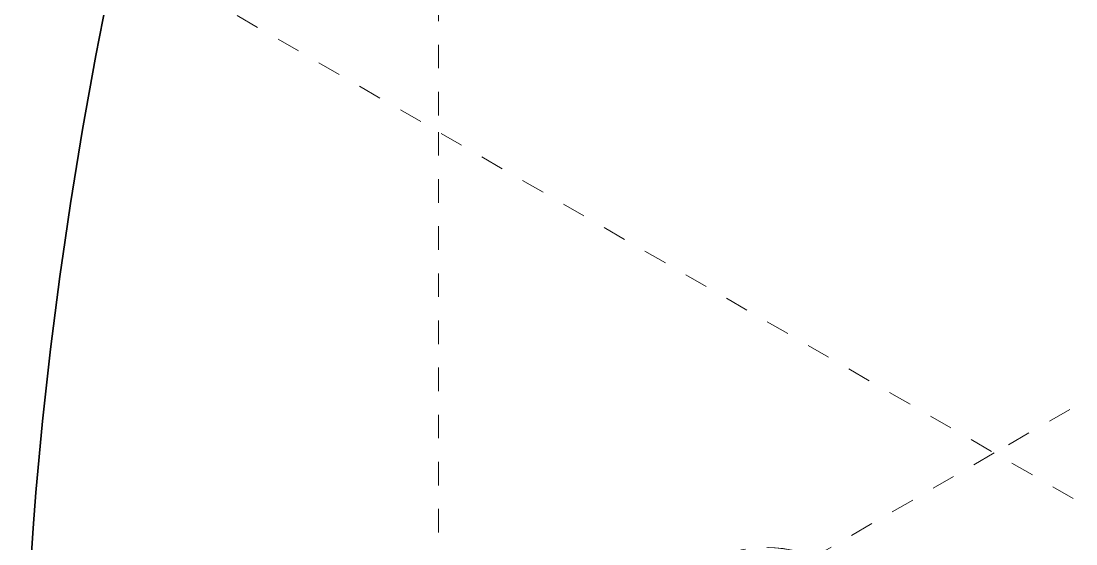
# Model space of a CAD drawing. Header units: millimetres. Extents: x -742 to 742, y -525 to 525.
# Drawn here: x 331.67 to 376.47, y 9.45 to 31.65 of the extents above; entities that cross this region are included whole.
import ezdxf

# ---------------------------------------------------------------- set-up
doc = ezdxf.new("R2010")
doc.units = ezdxf.units.MM
doc.linetypes.add('虚线', pattern=[2, 1, -1])
doc.layers.get('0').update_dxf_attribs({"lineweight": 35})
doc.layers.add('粗实线层', color=7, linetype='Continuous', lineweight=35)
doc.layers.add('虚线层', color=6, linetype='虚线', lineweight=18)

# ---------------------------------------------------------------- blocks, each defined once
blk = doc.blocks.new('*X14')
at = {"layer": '虚线层', "color": 7}
for p, q in [((-351.999, -216.291), (-351.999, -241.995)), ((-351.999, -241.995), (-351.999, -268.402)), ((-306.137, -242.769), (-328.397, -255.621)), ((-328.397, -255.621), (-337.907, -261.111))]:
    blk.add_line(p, q, dxfattribs=at)
for centre, major_axis, start_param, end_param in [((-351.999, -154.237), (-77.5, -134.234), 0.785402, 1.113853), ((-334.321, -270.588), (-6, 10.392), 1.733915, 7.750931)]:
    blk.add_ellipse(centre, major_axis=major_axis, ratio=0.57735, start_param=start_param, end_param=end_param, dxfattribs=at)
blk = doc.blocks.new('*X15')
blk.add_ellipse((-260.075, -207.31), major_axis=(-77.5, -134.234), ratio=0.57735, start_param=4.75354, end_param=6.242039)
at = {"layer": '虚线层', "color": 7}
for p, q in [((-351.999, -216.291), (-351.999, -241.995)), ((-389.999, -220.055), (-298.075, -273.128)), ((-351.999, -241.995), (-351.999, -268.402))]:
    blk.add_line(p, q, dxfattribs=at)
blk.add_ellipse((-334.321, -270.588), major_axis=(-6, 10.392), ratio=0.57735, start_param=1.741132, end_param=7.743486, dxfattribs=at)
blk = doc.blocks.new('*X13')
at = {"color": 0, "linetype": 'ByBlock'}
for name in ['*X14', '*X15']:
    blk.add_blockref(name, (0, 0), dxfattribs=at)

msp = doc.modelspace()

# ---------------------------------------------------------------- block references
at = {"layer": '粗实线层'}
msp.add_blockref('*X13', (701.402, 268.935), dxfattribs=at)

doc.saveas('drawing.dxf')
